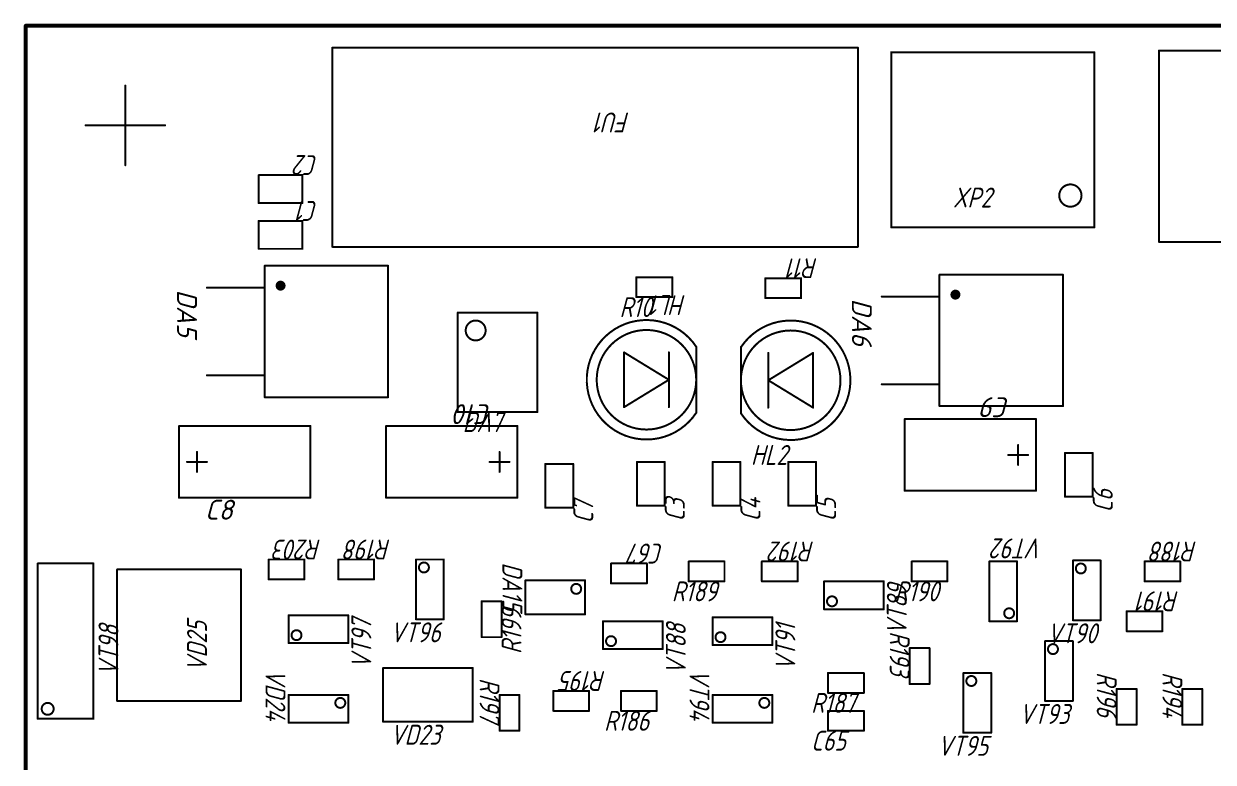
# Model space of a CAD drawing. Header units: millimetres. Extents: x 100 to 205, y 100 to 243.
# Drawn here: x 99.9 to 159.6, y 206 to 243.1 of the extents above; entities that cross this region are included whole.
import ezdxf

# ---------------------------------------------------------------- set-up
doc = ezdxf.new("R2010")
doc.units = ezdxf.units.MM
doc.layers.add('Mechanical1', color=6, linetype='Continuous')
doc.layers.add('Mechanical13', color=56, linetype='Continuous')
doc.styles.add('GOST type B', font='', dxfattribs={"height": 0.2})
doc.styles.add('ГОСТ тип А', font='', dxfattribs={"height": 0.2})
doc.styles.get('GOST type B').set_extended_font_data('GOST type B', italic=True)
doc.styles.get('ГОСТ тип А').set_extended_font_data('ГОСТ тип А', italic=True)

msp = doc.modelspace()

# ---------------------------------------------------------------- linework, layer by layer
at = {"layer": 'Mechanical1', "const_width": 0.2}
for points in [[(100, 243), (202, 243)], [(100, 100), (100, 243)]]:
    msp.add_lwpolyline(points, dxfattribs=at)
at = {"layer": 'Mechanical1', "const_width": 0.1}
msp.add_lwpolyline([(99.95, 243, 1), (100.05, 243, 1)], format="xyb", close=True, dxfattribs=at)
msp.add_lwpolyline([(99.95, 243, 1), (100.05, 243, 1)], format="xyb", close=True, dxfattribs=at)
at = {"layer": 'Mechanical13', "const_width": 0.1}
for points in [[(115.4, 231.9), (115.4, 241.9)], [(115.4, 241.9), (141.8, 241.9)], [(141.8, 231.9), (141.8, 241.9)], [(143.475, 232.875), (143.475, 241.675)], [(143.475, 241.675), (153.675, 241.675)], [(153.675, 232.875), (153.675, 241.675)], [(156.925, 241.75), (170.825, 241.75)], [(156.925, 232.15), (156.925, 241.75)], [(105, 236), (105, 240)], [(103, 238), (107, 238)], [(111.7, 235.5), (113.9, 235.5)], [(111.7, 234.1), (111.7, 235.5)], [(113.9, 234.1), (113.9, 235.5)], [(111.7, 234.1), (113.9, 234.1)], [(111.7, 231.8), (111.7, 233.2)], [(111.7, 233.2), (113.9, 233.2)], [(113.9, 231.8), (113.9, 233.2)], [(143.475, 232.875), (153.675, 232.875)], [(111.7, 231.8), (113.9, 231.8)], [(115.4, 231.9), (141.8, 231.9)], [(156.925, 232.15), (170.475, 232.15)], [(112, 224.35), (112, 230.95)], [(112, 230.95), (118.2, 230.95)], [(118.2, 224.35), (118.2, 230.95)], [(130.675, 229.375), (130.675, 230.375)], [(130.675, 230.375), (132.475, 230.375)], [(132.475, 229.375), (132.475, 230.375)], [(137.15, 229.325), (137.15, 230.325)], [(137.15, 230.325), (138.95, 230.325)], [(138.95, 229.325), (138.95, 230.325)], [(145.9, 230.5), (152.1, 230.5)], [(145.9, 223.9), (145.9, 230.5)], [(152.1, 223.9), (152.1, 230.5)], [(109.1, 229.85), (112, 229.85)], [(143, 229.4), (145.9, 229.4)], [(130.675, 229.375), (132.475, 229.375)], [(137.15, 229.325), (138.95, 229.325)], [(121.7, 228.6), (125.7, 228.6)], [(121.7, 223.6), (121.7, 228.6)], [(125.7, 223.6), (125.7, 228.6)], [(130.055, 226.6), (132.305, 225.225)], [(130.055, 223.85), (130.055, 226.6)], [(132.305, 223.85), (132.305, 226.6)], [(133.68, 223.561), (133.68, 226.883)], [(135.925, 223.542), (135.925, 226.864)], [(137.3, 225.2), (139.55, 226.575)], [(137.3, 223.825), (137.3, 226.575)], [(139.55, 223.825), (139.55, 226.575)], [(109.1, 225.45), (112, 225.45)], [(130.055, 223.85), (132.305, 225.225)], [(137.3, 225.2), (139.55, 223.825)], [(143, 225), (145.9, 225)], [(112, 224.35), (118.2, 224.35)], [(121.7, 223.6), (125.7, 223.6)], [(145.9, 223.9), (152.1, 223.9)], [(107.7, 219.3), (107.7, 222.9)], [(107.7, 222.9), (114.3, 222.9)], [(114.3, 219.3), (114.3, 222.9)], [(118.1, 219.3), (118.1, 222.9)], [(118.1, 222.9), (124.7, 222.9)], [(124.7, 219.3), (124.7, 222.9)], [(144.15, 223.25), (150.75, 223.25)], [(144.15, 219.65), (144.15, 223.25)], [(150.75, 219.65), (150.75, 223.25)], [(149.85, 220.95), (149.85, 221.95)], [(108.1, 221.1), (109.1, 221.1)], [(108.6, 220.6), (108.6, 221.6)], [(123.3, 221.1), (124.3, 221.1)], [(123.8, 220.6), (123.8, 221.6)], [(130.7, 221.1), (132.1, 221.1)], [(130.7, 218.9), (130.7, 221.1)], [(132.1, 218.9), (132.1, 221.1)], [(134.5, 221.1), (135.9, 221.1)], [(134.5, 218.9), (134.5, 221.1)], [(135.9, 218.9), (135.9, 221.1)], [(138.3, 221.1), (139.7, 221.1)], [(138.3, 218.9), (138.3, 221.1)], [(139.7, 218.9), (139.7, 221.1)], [(149.35, 221.45), (150.35, 221.45)], [(152.2, 221.55), (153.6, 221.55)], [(152.2, 219.35), (152.2, 221.55)], [(153.6, 219.35), (153.6, 221.55)], [(126.1, 221), (127.5, 221)], [(126.1, 218.8), (126.1, 221)], [(127.5, 218.8), (127.5, 221)], [(107.7, 219.3), (114.3, 219.3)], [(118.1, 219.3), (124.7, 219.3)], [(144.15, 219.65), (150.75, 219.65)], [(152.2, 219.35), (153.6, 219.35)], [(126.1, 218.8), (127.5, 218.8)], [(130.7, 218.9), (132.1, 218.9)], [(134.5, 218.9), (135.9, 218.9)], [(138.3, 218.9), (139.7, 218.9)], [(100.6, 208.2), (100.6, 216)], [(100.6, 216), (103.4, 216)], [(103.4, 208.2), (103.4, 216)], [(104.59, 209.1), (104.59, 215.7)], [(104.59, 215.7), (110.81, 215.7)], [(110.81, 209.1), (110.81, 215.7)], [(112.2, 216.2), (114, 216.2)], [(112.2, 215.2), (112.2, 216.2)], [(114, 215.2), (114, 216.2)], [(115.7, 215.2), (115.7, 216.2)], [(115.7, 216.2), (117.5, 216.2)], [(117.5, 215.2), (117.5, 216.2)], [(119.6, 216.2), (121, 216.2)], [(119.6, 213.2), (119.6, 216.2)], [(121, 213.2), (121, 216.2)], [(129.4, 216), (131.2, 216)], [(129.4, 215), (129.4, 216)], [(131.2, 215), (131.2, 216)], [(133.3, 216.1), (135.1, 216.1)], [(133.3, 215.1), (133.3, 216.1)], [(135.1, 215.1), (135.1, 216.1)], [(136.975, 216.1), (138.775, 216.1)], [(136.975, 215.1), (136.975, 216.1)], [(138.775, 215.1), (138.775, 216.1)], [(144.5, 215.1), (144.5, 216.1)], [(144.5, 216.1), (146.3, 216.1)], [(146.3, 215.1), (146.3, 216.1)], [(148.4, 216.1), (148.4, 213.1)], [(148.4, 216.1), (149.8, 216.1)], [(149.8, 216.1), (149.8, 213.1)], [(152.6, 216.15), (154, 216.15)], [(152.6, 213.15), (152.6, 216.15)], [(154, 213.15), (154, 216.15)], [(156.2, 215.1), (156.2, 216.1)], [(156.2, 216.1), (158, 216.1)], [(158, 215.1), (158, 216.1)], [(112.2, 215.2), (114, 215.2)], [(115.7, 215.2), (117.5, 215.2)], [(125.1, 213.45), (125.1, 215.15)], [(125.1, 215.15), (128.1, 215.15)], [(128.1, 213.45), (128.1, 215.15)], [(133.3, 215.1), (135.1, 215.1)], [(136.975, 215.1), (138.775, 215.1)], [(140.1, 213.7), (140.1, 215.1)], [(140.1, 215.1), (143.1, 215.1)], [(143.1, 213.7), (143.1, 215.1)], [(144.5, 215.1), (146.3, 215.1)], [(156.2, 215.1), (158, 215.1)], [(129.4, 215), (131.2, 215)], [(122.9, 212.3), (122.9, 214.1)], [(122.9, 214.1), (123.9, 214.1)], [(123.9, 212.3), (123.9, 214.1)], [(113.2, 213.4), (116.2, 213.4)], [(113.2, 212), (113.2, 213.4)], [(116.2, 212), (116.2, 213.4)], [(125.1, 213.45), (128.1, 213.45)], [(134.5, 213.3), (137.5, 213.3)], [(134.5, 211.9), (134.5, 213.3)], [(137.5, 211.9), (137.5, 213.3)], [(140.1, 213.7), (143.1, 213.7)], [(155.3, 212.6), (155.3, 213.6)], [(155.3, 213.6), (157.1, 213.6)], [(157.1, 212.6), (157.1, 213.6)], [(119.6, 213.2), (121, 213.2)], [(129, 211.7), (129, 213.1)], [(129, 213.1), (132, 213.1)], [(132, 211.7), (132, 213.1)], [(148.4, 213.1), (149.8, 213.1)], [(152.6, 213.15), (154, 213.15)], [(122.9, 212.3), (123.9, 212.3)], [(151.2, 212.1), (152.6, 212.1)], [(151.2, 209.1), (151.2, 212.1)], [(152.6, 209.1), (152.6, 212.1)], [(155.3, 212.6), (157.1, 212.6)], [(113.2, 212), (116.2, 212)], [(129, 211.7), (132, 211.7)], [(134.5, 211.9), (137.5, 211.9)], [(144.4, 211.75), (145.4, 211.75)], [(144.4, 209.95), (144.4, 211.75)], [(145.4, 209.95), (145.4, 211.75)], [(117.95, 210.75), (122.45, 210.75)], [(117.95, 208.05), (117.95, 210.75)], [(122.45, 208.05), (122.45, 210.75)], [(140.3, 209.5), (140.3, 210.5)], [(140.3, 210.5), (142.1, 210.5)], [(142.1, 209.5), (142.1, 210.5)], [(147.1, 210.5), (148.5, 210.5)], [(147.1, 207.5), (147.1, 210.5)], [(148.5, 207.5), (148.5, 210.5)], [(144.4, 209.95), (145.4, 209.95)], [(154.8, 209.7), (155.8, 209.7)], [(154.8, 207.9), (154.8, 209.7)], [(155.8, 207.9), (155.8, 209.7)], [(158.1, 209.7), (159.1, 209.7)], [(158.1, 207.9), (158.1, 209.7)], [(159.1, 207.9), (159.1, 209.7)], [(104.59, 209.1), (110.81, 209.1)], [(113.2, 209.4), (116.2, 209.4)], [(113.2, 208), (113.2, 209.4)], [(116.2, 208), (116.2, 209.4)], [(123.8, 209.4), (124.8, 209.4)], [(123.8, 207.6), (123.8, 209.4)], [(124.8, 207.6), (124.8, 209.4)], [(126.5, 208.6), (126.5, 209.6)], [(126.5, 209.6), (128.3, 209.6)], [(128.3, 208.6), (128.3, 209.6)], [(129.9, 209.6), (131.7, 209.6)], [(129.9, 208.6), (129.9, 209.6)], [(131.7, 208.6), (131.7, 209.6)], [(134.5, 209.4), (137.5, 209.4)], [(134.5, 208), (134.5, 209.4)], [(137.5, 208), (137.5, 209.4)], [(140.3, 209.5), (142.1, 209.5)], [(151.2, 209.1), (152.6, 209.1)], [(126.5, 208.6), (128.3, 208.6)], [(129.9, 208.6), (131.7, 208.6)], [(140.3, 207.6), (140.3, 208.6)], [(140.3, 208.6), (142.1, 208.6)], [(142.1, 207.6), (142.1, 208.6)], [(100.6, 208.2), (103.4, 208.2)], [(113.2, 208), (116.2, 208)], [(117.95, 208.05), (122.45, 208.05)], [(134.5, 208), (137.5, 208)], [(154.8, 207.9), (155.8, 207.9)], [(158.1, 207.9), (159.1, 207.9)], [(123.8, 207.6), (124.8, 207.6)], [(140.3, 207.6), (142.1, 207.6)], [(147.1, 207.5), (148.5, 207.5)]]:
    msp.add_lwpolyline(points, dxfattribs=at)
at = {"layer": 'Mechanical13'}
for points, const_width in [([(115.375, 241.9, 1), (115.425, 241.9, 1)], 0.05), ([(115.375, 241.9, 1), (115.425, 241.9, 1)], 0.05), ([(141.775, 241.9, 1), (141.825, 241.9, 1)], 0.05), ([(141.775, 241.9, 1), (141.825, 241.9, 1)], 0.05), ([(143.45, 241.675, 1), (143.5, 241.675, 1)], 0.05), ([(143.45, 241.675, 1), (143.5, 241.675, 1)], 0.05), ([(153.65, 241.675, 1), (153.7, 241.675, 1)], 0.05), ([(153.65, 241.675, 1), (153.7, 241.675, 1)], 0.05), ([(156.9, 241.75, 1), (156.95, 241.75, 1)], 0.05), ([(156.9, 241.75, 1), (156.95, 241.75, 1)], 0.05), ([(104.975, 240, 1), (105.025, 240, 1)], 0.05), ([(102.975, 238, 1), (103.025, 238, 1)], 0.05), ([(106.975, 238, 1), (107.025, 238, 1)], 0.05), ([(104.975, 236, 1), (105.025, 236, 1)], 0.05), ([(111.675, 235.5, 1), (111.725, 235.5, 1)], 0.05), ([(111.675, 235.5, 1), (111.725, 235.5, 1)], 0.05), ([(113.875, 235.5, 1), (113.925, 235.5, 1)], 0.05), ([(113.875, 235.5, 1), (113.925, 235.5, 1)], 0.05), ([(153.034, 234.475, 1), (151.916, 234.475, 1)], 0.1), ([(151.891, 234.475, 1), (151.941, 234.475, 1)], 0.05), ([(153.009, 234.475, 1), (153.059, 234.475, 1)], 0.05), ([(111.675, 234.1, 1), (111.725, 234.1, 1)], 0.05), ([(111.675, 234.1, 1), (111.725, 234.1, 1)], 0.05), ([(113.875, 234.1, 1), (113.925, 234.1, 1)], 0.05), ([(113.875, 234.1, 1), (113.925, 234.1, 1)], 0.05), ([(111.675, 233.2, 1), (111.725, 233.2, 1)], 0.05), ([(111.675, 233.2, 1), (111.725, 233.2, 1)], 0.05), ([(113.875, 233.2, 1), (113.925, 233.2, 1)], 0.05), ([(113.875, 233.2, 1), (113.925, 233.2, 1)], 0.05), ([(143.45, 232.875, 1), (143.5, 232.875, 1)], 0.05), ([(143.45, 232.875, 1), (143.5, 232.875, 1)], 0.05), ([(153.65, 232.875, 1), (153.7, 232.875, 1)], 0.05), ([(153.65, 232.875, 1), (153.7, 232.875, 1)], 0.05), ([(111.675, 231.8, 1), (111.725, 231.8, 1)], 0.05), ([(111.675, 231.8, 1), (111.725, 231.8, 1)], 0.05), ([(113.875, 231.8, 1), (113.925, 231.8, 1)], 0.05), ([(113.875, 231.8, 1), (113.925, 231.8, 1)], 0.05), ([(115.375, 231.9, 1), (115.425, 231.9, 1)], 0.05), ([(115.375, 231.9, 1), (115.425, 231.9, 1)], 0.05), ([(141.775, 231.9, 1), (141.825, 231.9, 1)], 0.05), ([(141.775, 231.9, 1), (141.825, 231.9, 1)], 0.05), ([(156.9, 232.15, 1), (156.95, 232.15, 1)], 0.05), ([(156.9, 232.15, 1), (156.95, 232.15, 1)], 0.05), ([(111.975, 230.95, 1), (112.025, 230.95, 1)], 0.05), ([(111.975, 230.95, 1), (112.025, 230.95, 1)], 0.05), ([(118.175, 230.95, 1), (118.225, 230.95, 1)], 0.05), ([(118.175, 230.95, 1), (118.225, 230.95, 1)], 0.05), ([(112.925, 229.95, 1), (112.675, 229.95, 1)], 0.25), ([(112.613, 229.95, 1), (112.738, 229.95, 1)], 0.125), ([(112.863, 229.95, 1), (112.988, 229.95, 1)], 0.125), ([(130.65, 230.375, 1), (130.7, 230.375, 1)], 0.05), ([(130.65, 230.375, 1), (130.7, 230.375, 1)], 0.05), ([(132.45, 230.375, 1), (132.5, 230.375, 1)], 0.05), ([(132.45, 230.375, 1), (132.5, 230.375, 1)], 0.05), ([(137.125, 230.325, 1), (137.175, 230.325, 1)], 0.05), ([(137.125, 230.325, 1), (137.175, 230.325, 1)], 0.05), ([(138.925, 230.325, 1), (138.975, 230.325, 1)], 0.05), ([(138.925, 230.325, 1), (138.975, 230.325, 1)], 0.05), ([(145.875, 230.5, 1), (145.925, 230.5, 1)], 0.05), ([(145.875, 230.5, 1), (145.925, 230.5, 1)], 0.05), ([(152.075, 230.5, 1), (152.125, 230.5, 1)], 0.05), ([(152.075, 230.5, 1), (152.125, 230.5, 1)], 0.05), ([(109.075, 229.85, 1), (109.125, 229.85, 1)], 0.05), ([(111.975, 229.85, 1), (112.025, 229.85, 1)], 0.05), ([(142.975, 229.4, 1), (143.025, 229.4, 1)], 0.05), ([(145.875, 229.4, 1), (145.925, 229.4, 1)], 0.05), ([(146.825, 229.5, 1), (146.575, 229.5, 1)], 0.25), ([(146.513, 229.5, 1), (146.637, 229.5, 1)], 0.125), ([(146.763, 229.5, 1), (146.888, 229.5, 1)], 0.125), ([(130.65, 229.375, 1), (130.7, 229.375, 1)], 0.05), ([(130.65, 229.375, 1), (130.7, 229.375, 1)], 0.05), ([(132.45, 229.375, 1), (132.5, 229.375, 1)], 0.05), ([(132.45, 229.375, 1), (132.5, 229.375, 1)], 0.05), ([(137.125, 229.325, 1), (137.175, 229.325, 1)], 0.05), ([(137.125, 229.325, 1), (137.175, 229.325, 1)], 0.05), ([(138.925, 229.325, 1), (138.975, 229.325, 1)], 0.05), ([(138.925, 229.325, 1), (138.975, 229.325, 1)], 0.05), ([(121.675, 228.6, 1), (121.725, 228.6, 1)], 0.05), ([(121.675, 228.6, 1), (121.725, 228.6, 1)], 0.05), ([(123.1, 227.7, 1), (122.1, 227.7, 1)], 0.1), ([(125.675, 228.6, 1), (125.725, 228.6, 1)], 0.05), ([(125.675, 228.6, 1), (125.725, 228.6, 1)], 0.05), ([(122.075, 227.7, 1), (122.125, 227.7, 1)], 0.05), ([(123.075, 227.7, 1), (123.125, 227.7, 1)], 0.05), ([(133.68, 225.225, 1), (128.68, 225.225, 1)], 0.1), ([(140.925, 225.2, 1), (135.925, 225.2, 1)], 0.1), ([(130.03, 226.6, 1), (130.08, 226.6, 1)], 0.05), ([(130.03, 226.6, 1), (130.08, 226.6, 1)], 0.05), ([(132.28, 226.6, 1), (132.33, 226.6, 1)], 0.05), ([(133.655, 226.883, 1), (133.705, 226.883, 1)], 0.05), ([(133.655, 226.883, 1), (133.705, 226.883, 1)], 0.05), ([(135.9, 226.864, 1), (135.95, 226.864, 1)], 0.05), ([(135.904, 226.864, 1), (135.954, 226.864, 1)], 0.05), ([(137.275, 226.575, 1), (137.325, 226.575, 1)], 0.05), ([(139.525, 226.575, 1), (139.575, 226.575, 1)], 0.05), ([(139.525, 226.575, 1), (139.575, 226.575, 1)], 0.05), ([(109.075, 225.45, 1), (109.125, 225.45, 1)], 0.05), ([(111.975, 225.45, 1), (112.025, 225.45, 1)], 0.05), ([(128.655, 225.225, 1), (128.705, 225.225, 1)], 0.05), ([(132.28, 225.225, 1), (132.33, 225.225, 1)], 0.05), ([(132.28, 225.225, 1), (132.33, 225.225, 1)], 0.05), ([(133.655, 225.225, 1), (133.705, 225.225, 1)], 0.05), ([(135.9, 225.2, 1), (135.95, 225.2, 1)], 0.05), ([(137.275, 225.2, 1), (137.325, 225.2, 1)], 0.05), ([(137.275, 225.2, 1), (137.325, 225.2, 1)], 0.05), ([(140.9, 225.2, 1), (140.95, 225.2, 1)], 0.05), ([(142.975, 225, 1), (143.025, 225, 1)], 0.05), ([(145.875, 225, 1), (145.925, 225, 1)], 0.05), ([(111.975, 224.35, 1), (112.025, 224.35, 1)], 0.05), ([(111.975, 224.35, 1), (112.025, 224.35, 1)], 0.05), ([(118.175, 224.35, 1), (118.225, 224.35, 1)], 0.05), ([(118.175, 224.35, 1), (118.225, 224.35, 1)], 0.05), ([(121.675, 223.6, 1), (121.725, 223.6, 1)], 0.05), ([(121.675, 223.6, 1), (121.725, 223.6, 1)], 0.05), ([(125.675, 223.6, 1), (125.725, 223.6, 1)], 0.05), ([(125.675, 223.6, 1), (125.725, 223.6, 1)], 0.05), ([(130.03, 223.85, 1), (130.08, 223.85, 1)], 0.05), ([(130.03, 223.85, 1), (130.08, 223.85, 1)], 0.05), ([(132.28, 223.85, 1), (132.33, 223.85, 1)], 0.05), ([(133.651, 223.561, 1), (133.701, 223.561, 1)], 0.05), ([(133.655, 223.561, 1), (133.705, 223.561, 1)], 0.05), ([(135.9, 223.542, 1), (135.95, 223.542, 1)], 0.05), ([(135.9, 223.542, 1), (135.95, 223.542, 1)], 0.05), ([(137.275, 223.825, 1), (137.325, 223.825, 1)], 0.05), ([(139.525, 223.825, 1), (139.575, 223.825, 1)], 0.05), ([(139.525, 223.825, 1), (139.575, 223.825, 1)], 0.05), ([(145.875, 223.9, 1), (145.925, 223.9, 1)], 0.05), ([(145.875, 223.9, 1), (145.925, 223.9, 1)], 0.05), ([(152.075, 223.9, 1), (152.125, 223.9, 1)], 0.05), ([(152.075, 223.9, 1), (152.125, 223.9, 1)], 0.05), ([(107.675, 222.9, 1), (107.725, 222.9, 1)], 0.05), ([(107.675, 222.9, 1), (107.725, 222.9, 1)], 0.05), ([(114.275, 222.9, 1), (114.325, 222.9, 1)], 0.05), ([(114.275, 222.9, 1), (114.325, 222.9, 1)], 0.05), ([(118.075, 222.9, 1), (118.125, 222.9, 1)], 0.05), ([(118.075, 222.9, 1), (118.125, 222.9, 1)], 0.05), ([(124.675, 222.9, 1), (124.725, 222.9, 1)], 0.05), ([(124.675, 222.9, 1), (124.725, 222.9, 1)], 0.05), ([(144.125, 223.25, 1), (144.175, 223.25, 1)], 0.05), ([(144.125, 223.25, 1), (144.175, 223.25, 1)], 0.05), ([(150.725, 223.25, 1), (150.775, 223.25, 1)], 0.05), ([(150.725, 223.25, 1), (150.775, 223.25, 1)], 0.05), ([(149.825, 221.95, 1), (149.875, 221.95, 1)], 0.05), ([(108.075, 221.1, 1), (108.125, 221.1, 1)], 0.05), ([(108.575, 221.6, 1), (108.625, 221.6, 1)], 0.05), ([(109.075, 221.1, 1), (109.125, 221.1, 1)], 0.05), ([(123.275, 221.1, 1), (123.325, 221.1, 1)], 0.05), ([(123.775, 221.6, 1), (123.825, 221.6, 1)], 0.05), ([(124.275, 221.1, 1), (124.325, 221.1, 1)], 0.05), ([(130.675, 221.1, 1), (130.725, 221.1, 1)], 0.05), ([(130.675, 221.1, 1), (130.725, 221.1, 1)], 0.05), ([(132.075, 221.1, 1), (132.125, 221.1, 1)], 0.05), ([(132.075, 221.1, 1), (132.125, 221.1, 1)], 0.05), ([(134.475, 221.1, 1), (134.525, 221.1, 1)], 0.05), ([(134.475, 221.1, 1), (134.525, 221.1, 1)], 0.05), ([(135.875, 221.1, 1), (135.925, 221.1, 1)], 0.05), ([(135.875, 221.1, 1), (135.925, 221.1, 1)], 0.05), ([(138.275, 221.1, 1), (138.325, 221.1, 1)], 0.05), ([(138.275, 221.1, 1), (138.325, 221.1, 1)], 0.05), ([(139.675, 221.1, 1), (139.725, 221.1, 1)], 0.05), ([(139.675, 221.1, 1), (139.725, 221.1, 1)], 0.05), ([(149.325, 221.45, 1), (149.375, 221.45, 1)], 0.05), ([(150.325, 221.45, 1), (150.375, 221.45, 1)], 0.05), ([(152.175, 221.55, 1), (152.225, 221.55, 1)], 0.05), ([(152.175, 221.55, 1), (152.225, 221.55, 1)], 0.05), ([(153.575, 221.55, 1), (153.625, 221.55, 1)], 0.05), ([(153.575, 221.55, 1), (153.625, 221.55, 1)], 0.05), ([(108.575, 220.6, 1), (108.625, 220.6, 1)], 0.05), ([(123.775, 220.6, 1), (123.825, 220.6, 1)], 0.05), ([(126.075, 221, 1), (126.125, 221, 1)], 0.05), ([(126.075, 221, 1), (126.125, 221, 1)], 0.05), ([(127.475, 221, 1), (127.525, 221, 1)], 0.05), ([(127.475, 221, 1), (127.525, 221, 1)], 0.05), ([(149.825, 220.95, 1), (149.875, 220.95, 1)], 0.05), ([(107.675, 219.3, 1), (107.725, 219.3, 1)], 0.05), ([(107.675, 219.3, 1), (107.725, 219.3, 1)], 0.05), ([(114.275, 219.3, 1), (114.325, 219.3, 1)], 0.05), ([(114.275, 219.3, 1), (114.325, 219.3, 1)], 0.05), ([(118.075, 219.3, 1), (118.125, 219.3, 1)], 0.05), ([(118.075, 219.3, 1), (118.125, 219.3, 1)], 0.05), ([(124.675, 219.3, 1), (124.725, 219.3, 1)], 0.05), ([(124.675, 219.3, 1), (124.725, 219.3, 1)], 0.05), ([(144.125, 219.65, 1), (144.175, 219.65, 1)], 0.05), ([(144.125, 219.65, 1), (144.175, 219.65, 1)], 0.05), ([(150.725, 219.65, 1), (150.775, 219.65, 1)], 0.05), ([(150.725, 219.65, 1), (150.775, 219.65, 1)], 0.05), ([(152.175, 219.35, 1), (152.225, 219.35, 1)], 0.05), ([(152.175, 219.35, 1), (152.225, 219.35, 1)], 0.05), ([(153.575, 219.35, 1), (153.625, 219.35, 1)], 0.05), ([(153.575, 219.35, 1), (153.625, 219.35, 1)], 0.05), ([(126.075, 218.8, 1), (126.125, 218.8, 1)], 0.05), ([(126.075, 218.8, 1), (126.125, 218.8, 1)], 0.05), ([(127.475, 218.8, 1), (127.525, 218.8, 1)], 0.05), ([(127.475, 218.8, 1), (127.525, 218.8, 1)], 0.05), ([(130.675, 218.9, 1), (130.725, 218.9, 1)], 0.05), ([(130.675, 218.9, 1), (130.725, 218.9, 1)], 0.05), ([(132.075, 218.9, 1), (132.125, 218.9, 1)], 0.05), ([(132.075, 218.9, 1), (132.125, 218.9, 1)], 0.05), ([(134.475, 218.9, 1), (134.525, 218.9, 1)], 0.05), ([(134.475, 218.9, 1), (134.525, 218.9, 1)], 0.05), ([(135.875, 218.9, 1), (135.925, 218.9, 1)], 0.05), ([(135.875, 218.9, 1), (135.925, 218.9, 1)], 0.05), ([(138.275, 218.9, 1), (138.325, 218.9, 1)], 0.05), ([(138.275, 218.9, 1), (138.325, 218.9, 1)], 0.05), ([(139.675, 218.9, 1), (139.725, 218.9, 1)], 0.05), ([(139.675, 218.9, 1), (139.725, 218.9, 1)], 0.05), ([(100.575, 216, 1), (100.625, 216, 1)], 0.05), ([(100.575, 216, 1), (100.625, 216, 1)], 0.05), ([(103.375, 216, 1), (103.425, 216, 1)], 0.05), ([(103.375, 216, 1), (103.425, 216, 1)], 0.05), ([(104.565, 215.7, 1), (104.615, 215.7, 1)], 0.05), ([(104.565, 215.7, 1), (104.615, 215.7, 1)], 0.05), ([(110.785, 215.7, 1), (110.835, 215.7, 1)], 0.05), ([(110.785, 215.7, 1), (110.835, 215.7, 1)], 0.05), ([(112.175, 216.2, 1), (112.225, 216.2, 1)], 0.05), ([(112.175, 216.2, 1), (112.225, 216.2, 1)], 0.05), ([(113.975, 216.2, 1), (114.025, 216.2, 1)], 0.05), ([(113.975, 216.2, 1), (114.025, 216.2, 1)], 0.05), ([(115.675, 216.2, 1), (115.725, 216.2, 1)], 0.05), ([(115.675, 216.2, 1), (115.725, 216.2, 1)], 0.05), ([(117.475, 216.2, 1), (117.525, 216.2, 1)], 0.05), ([(117.475, 216.2, 1), (117.525, 216.2, 1)], 0.05), ([(119.575, 216.2, 1), (119.625, 216.2, 1)], 0.05), ([(119.575, 216.2, 1), (119.625, 216.2, 1)], 0.05), ([(120.25, 215.8, 1), (119.75, 215.8, 1)], 0.1), ([(119.725, 215.8, 1), (119.775, 215.8, 1)], 0.05), ([(120.225, 215.8, 1), (120.275, 215.8, 1)], 0.05), ([(120.975, 216.2, 1), (121.025, 216.2, 1)], 0.05), ([(120.975, 216.2, 1), (121.025, 216.2, 1)], 0.05), ([(129.375, 216, 1), (129.425, 216, 1)], 0.05), ([(129.375, 216, 1), (129.425, 216, 1)], 0.05), ([(131.175, 216, 1), (131.225, 216, 1)], 0.05), ([(131.175, 216, 1), (131.225, 216, 1)], 0.05), ([(133.275, 216.1, 1), (133.325, 216.1, 1)], 0.05), ([(133.275, 216.1, 1), (133.325, 216.1, 1)], 0.05), ([(135.075, 216.1, 1), (135.125, 216.1, 1)], 0.05), ([(135.075, 216.1, 1), (135.125, 216.1, 1)], 0.05), ([(136.95, 216.1, 1), (137, 216.1, 1)], 0.05), ([(136.95, 216.1, 1), (137, 216.1, 1)], 0.05), ([(138.75, 216.1, 1), (138.8, 216.1, 1)], 0.05), ([(138.75, 216.1, 1), (138.8, 216.1, 1)], 0.05), ([(144.475, 216.1, 1), (144.525, 216.1, 1)], 0.05), ([(144.475, 216.1, 1), (144.525, 216.1, 1)], 0.05), ([(146.275, 216.1, 1), (146.325, 216.1, 1)], 0.05), ([(146.275, 216.1, 1), (146.325, 216.1, 1)], 0.05), ([(148.375, 216.1, 1), (148.425, 216.1, 1)], 0.05), ([(148.375, 216.1, 1), (148.425, 216.1, 1)], 0.05), ([(149.775, 216.1, 1), (149.825, 216.1, 1)], 0.05), ([(149.775, 216.1, 1), (149.825, 216.1, 1)], 0.05), ([(152.575, 216.15, 1), (152.625, 216.15, 1)], 0.05), ([(152.575, 216.15, 1), (152.625, 216.15, 1)], 0.05), ([(153.25, 215.75, 1), (152.75, 215.75, 1)], 0.1), ([(152.725, 215.75, 1), (152.775, 215.75, 1)], 0.05), ([(153.225, 215.75, 1), (153.275, 215.75, 1)], 0.05), ([(153.975, 216.15, 1), (154.025, 216.15, 1)], 0.05), ([(153.975, 216.15, 1), (154.025, 216.15, 1)], 0.05), ([(156.175, 216.1, 1), (156.225, 216.1, 1)], 0.05), ([(156.175, 216.1, 1), (156.225, 216.1, 1)], 0.05), ([(157.975, 216.1, 1), (158.025, 216.1, 1)], 0.05), ([(157.975, 216.1, 1), (158.025, 216.1, 1)], 0.05), ([(112.175, 215.2, 1), (112.225, 215.2, 1)], 0.05), ([(112.175, 215.2, 1), (112.225, 215.2, 1)], 0.05), ([(113.975, 215.2, 1), (114.025, 215.2, 1)], 0.05), ([(113.975, 215.2, 1), (114.025, 215.2, 1)], 0.05), ([(115.675, 215.2, 1), (115.725, 215.2, 1)], 0.05), ([(115.675, 215.2, 1), (115.725, 215.2, 1)], 0.05), ([(117.475, 215.2, 1), (117.525, 215.2, 1)], 0.05), ([(117.475, 215.2, 1), (117.525, 215.2, 1)], 0.05), ([(125.075, 215.15, 1), (125.125, 215.15, 1)], 0.05), ([(125.075, 215.15, 1), (125.125, 215.15, 1)], 0.05), ([(128.075, 215.15, 1), (128.125, 215.15, 1)], 0.05), ([(128.075, 215.15, 1), (128.125, 215.15, 1)], 0.05), ([(133.275, 215.1, 1), (133.325, 215.1, 1)], 0.05), ([(133.275, 215.1, 1), (133.325, 215.1, 1)], 0.05), ([(135.075, 215.1, 1), (135.125, 215.1, 1)], 0.05), ([(135.075, 215.1, 1), (135.125, 215.1, 1)], 0.05), ([(136.95, 215.1, 1), (137, 215.1, 1)], 0.05), ([(136.95, 215.1, 1), (137, 215.1, 1)], 0.05), ([(138.75, 215.1, 1), (138.8, 215.1, 1)], 0.05), ([(138.75, 215.1, 1), (138.8, 215.1, 1)], 0.05), ([(140.075, 215.1, 1), (140.125, 215.1, 1)], 0.05), ([(140.075, 215.1, 1), (140.125, 215.1, 1)], 0.05), ([(143.075, 215.1, 1), (143.125, 215.1, 1)], 0.05), ([(143.075, 215.1, 1), (143.125, 215.1, 1)], 0.05), ([(144.475, 215.1, 1), (144.525, 215.1, 1)], 0.05), ([(144.475, 215.1, 1), (144.525, 215.1, 1)], 0.05), ([(146.275, 215.1, 1), (146.325, 215.1, 1)], 0.05), ([(146.275, 215.1, 1), (146.325, 215.1, 1)], 0.05), ([(156.175, 215.1, 1), (156.225, 215.1, 1)], 0.05), ([(156.175, 215.1, 1), (156.225, 215.1, 1)], 0.05), ([(157.975, 215.1, 1), (158.025, 215.1, 1)], 0.05), ([(157.975, 215.1, 1), (158.025, 215.1, 1)], 0.05), ([(127.9, 214.725, 1), (127.4, 214.725, 1)], 0.1), ([(127.375, 214.725, 1), (127.425, 214.725, 1)], 0.05), ([(127.875, 214.725, 1), (127.925, 214.725, 1)], 0.05), ([(129.375, 215, 1), (129.425, 215, 1)], 0.05), ([(129.375, 215, 1), (129.425, 215, 1)], 0.05), ([(131.175, 215, 1), (131.225, 215, 1)], 0.05), ([(131.175, 215, 1), (131.225, 215, 1)], 0.05), ([(122.875, 214.1, 1), (122.925, 214.1, 1)], 0.05), ([(122.875, 214.1, 1), (122.925, 214.1, 1)], 0.05), ([(123.875, 214.1, 1), (123.925, 214.1, 1)], 0.05), ([(123.875, 214.1, 1), (123.925, 214.1, 1)], 0.05), ([(140.75, 214.1, 1), (140.25, 214.1, 1)], 0.1), ([(140.225, 214.1, 1), (140.275, 214.1, 1)], 0.05), ([(140.725, 214.1, 1), (140.775, 214.1, 1)], 0.05), ([(113.175, 213.4, 1), (113.225, 213.4, 1)], 0.05), ([(113.175, 213.4, 1), (113.225, 213.4, 1)], 0.05), ([(116.175, 213.4, 1), (116.225, 213.4, 1)], 0.05), ([(116.175, 213.4, 1), (116.225, 213.4, 1)], 0.05), ([(125.075, 213.45, 1), (125.125, 213.45, 1)], 0.05), ([(125.075, 213.45, 1), (125.125, 213.45, 1)], 0.05), ([(128.075, 213.45, 1), (128.125, 213.45, 1)], 0.05), ([(128.075, 213.45, 1), (128.125, 213.45, 1)], 0.05), ([(134.475, 213.3, 1), (134.525, 213.3, 1)], 0.05), ([(134.475, 213.3, 1), (134.525, 213.3, 1)], 0.05), ([(137.475, 213.3, 1), (137.525, 213.3, 1)], 0.05), ([(137.475, 213.3, 1), (137.525, 213.3, 1)], 0.05), ([(140.075, 213.7, 1), (140.125, 213.7, 1)], 0.05), ([(140.075, 213.7, 1), (140.125, 213.7, 1)], 0.05), ([(143.075, 213.7, 1), (143.125, 213.7, 1)], 0.05), ([(143.075, 213.7, 1), (143.125, 213.7, 1)], 0.05), ([(149.65, 213.5, 1), (149.15, 213.5, 1)], 0.1), ([(149.125, 213.5, 1), (149.175, 213.5, 1)], 0.05), ([(149.625, 213.5, 1), (149.675, 213.5, 1)], 0.05), ([(155.275, 213.6, 1), (155.325, 213.6, 1)], 0.05), ([(155.275, 213.6, 1), (155.325, 213.6, 1)], 0.05), ([(157.075, 213.6, 1), (157.125, 213.6, 1)], 0.05), ([(157.075, 213.6, 1), (157.125, 213.6, 1)], 0.05), ([(119.575, 213.2, 1), (119.625, 213.2, 1)], 0.05), ([(119.575, 213.2, 1), (119.625, 213.2, 1)], 0.05), ([(120.975, 213.2, 1), (121.025, 213.2, 1)], 0.05), ([(120.975, 213.2, 1), (121.025, 213.2, 1)], 0.05), ([(128.975, 213.1, 1), (129.025, 213.1, 1)], 0.05), ([(128.975, 213.1, 1), (129.025, 213.1, 1)], 0.05), ([(131.975, 213.1, 1), (132.025, 213.1, 1)], 0.05), ([(131.975, 213.1, 1), (132.025, 213.1, 1)], 0.05), ([(148.375, 213.1, 1), (148.425, 213.1, 1)], 0.05), ([(148.375, 213.1, 1), (148.425, 213.1, 1)], 0.05), ([(149.775, 213.1, 1), (149.825, 213.1, 1)], 0.05), ([(149.775, 213.1, 1), (149.825, 213.1, 1)], 0.05), ([(152.575, 213.15, 1), (152.625, 213.15, 1)], 0.05), ([(152.575, 213.15, 1), (152.625, 213.15, 1)], 0.05), ([(153.975, 213.15, 1), (154.025, 213.15, 1)], 0.05), ([(153.975, 213.15, 1), (154.025, 213.15, 1)], 0.05), ([(113.85, 212.4, 1), (113.35, 212.4, 1)], 0.1), ([(113.325, 212.4, 1), (113.375, 212.4, 1)], 0.05), ([(113.825, 212.4, 1), (113.875, 212.4, 1)], 0.05), ([(122.875, 212.3, 1), (122.925, 212.3, 1)], 0.05), ([(122.875, 212.3, 1), (122.925, 212.3, 1)], 0.05), ([(123.875, 212.3, 1), (123.925, 212.3, 1)], 0.05), ([(123.875, 212.3, 1), (123.925, 212.3, 1)], 0.05), ([(129.65, 212.1, 1), (129.15, 212.1, 1)], 0.1), ([(129.125, 212.1, 1), (129.175, 212.1, 1)], 0.05), ([(129.625, 212.1, 1), (129.675, 212.1, 1)], 0.05), ([(135.15, 212.3, 1), (134.65, 212.3, 1)], 0.1), ([(134.625, 212.3, 1), (134.675, 212.3, 1)], 0.05), ([(135.125, 212.3, 1), (135.175, 212.3, 1)], 0.05), ([(151.175, 212.1, 1), (151.225, 212.1, 1)], 0.05), ([(151.175, 212.1, 1), (151.225, 212.1, 1)], 0.05), ([(152.575, 212.1, 1), (152.625, 212.1, 1)], 0.05), ([(152.575, 212.1, 1), (152.625, 212.1, 1)], 0.05), ([(155.275, 212.6, 1), (155.325, 212.6, 1)], 0.05), ([(155.275, 212.6, 1), (155.325, 212.6, 1)], 0.05), ([(157.075, 212.6, 1), (157.125, 212.6, 1)], 0.05), ([(157.075, 212.6, 1), (157.125, 212.6, 1)], 0.05), ([(113.175, 212, 1), (113.225, 212, 1)], 0.05), ([(113.175, 212, 1), (113.225, 212, 1)], 0.05), ([(116.175, 212, 1), (116.225, 212, 1)], 0.05), ([(116.175, 212, 1), (116.225, 212, 1)], 0.05), ([(128.975, 211.7, 1), (129.025, 211.7, 1)], 0.05), ([(128.975, 211.7, 1), (129.025, 211.7, 1)], 0.05), ([(131.975, 211.7, 1), (132.025, 211.7, 1)], 0.05), ([(131.975, 211.7, 1), (132.025, 211.7, 1)], 0.05), ([(134.475, 211.9, 1), (134.525, 211.9, 1)], 0.05), ([(134.475, 211.9, 1), (134.525, 211.9, 1)], 0.05), ([(137.475, 211.9, 1), (137.525, 211.9, 1)], 0.05), ([(137.475, 211.9, 1), (137.525, 211.9, 1)], 0.05), ([(144.375, 211.75, 1), (144.425, 211.75, 1)], 0.05), ([(144.375, 211.75, 1), (144.425, 211.75, 1)], 0.05), ([(145.375, 211.75, 1), (145.425, 211.75, 1)], 0.05), ([(145.375, 211.75, 1), (145.425, 211.75, 1)], 0.05), ([(151.85, 211.7, 1), (151.35, 211.7, 1)], 0.1), ([(151.325, 211.7, 1), (151.375, 211.7, 1)], 0.05), ([(151.825, 211.7, 1), (151.875, 211.7, 1)], 0.05), ([(117.925, 210.75, 1), (117.975, 210.75, 1)], 0.05), ([(117.925, 210.75, 1), (117.975, 210.75, 1)], 0.05), ([(122.425, 210.75, 1), (122.475, 210.75, 1)], 0.05), ([(122.425, 210.75, 1), (122.475, 210.75, 1)], 0.05), ([(140.275, 210.5, 1), (140.325, 210.5, 1)], 0.05), ([(140.275, 210.5, 1), (140.325, 210.5, 1)], 0.05), ([(142.075, 210.5, 1), (142.125, 210.5, 1)], 0.05), ([(142.075, 210.5, 1), (142.125, 210.5, 1)], 0.05), ([(147.075, 210.5, 1), (147.125, 210.5, 1)], 0.05), ([(147.075, 210.5, 1), (147.125, 210.5, 1)], 0.05), ([(147.75, 210.1, 1), (147.25, 210.1, 1)], 0.1), ([(148.475, 210.5, 1), (148.525, 210.5, 1)], 0.05), ([(148.475, 210.5, 1), (148.525, 210.5, 1)], 0.05), ([(144.375, 209.95, 1), (144.425, 209.95, 1)], 0.05), ([(144.375, 209.95, 1), (144.425, 209.95, 1)], 0.05), ([(145.375, 209.95, 1), (145.425, 209.95, 1)], 0.05), ([(145.375, 209.95, 1), (145.425, 209.95, 1)], 0.05), ([(147.225, 210.1, 1), (147.275, 210.1, 1)], 0.05), ([(147.725, 210.1, 1), (147.775, 210.1, 1)], 0.05), ([(154.775, 209.7, 1), (154.825, 209.7, 1)], 0.05), ([(154.775, 209.7, 1), (154.825, 209.7, 1)], 0.05), ([(155.775, 209.7, 1), (155.825, 209.7, 1)], 0.05), ([(155.775, 209.7, 1), (155.825, 209.7, 1)], 0.05), ([(158.075, 209.7, 1), (158.125, 209.7, 1)], 0.05), ([(158.075, 209.7, 1), (158.125, 209.7, 1)], 0.05), ([(159.075, 209.7, 1), (159.125, 209.7, 1)], 0.05), ([(159.075, 209.7, 1), (159.125, 209.7, 1)], 0.05), ([(104.565, 209.1, 1), (104.615, 209.1, 1)], 0.05), ([(104.565, 209.1, 1), (104.615, 209.1, 1)], 0.05), ([(110.785, 209.1, 1), (110.835, 209.1, 1)], 0.05), ([(110.785, 209.1, 1), (110.835, 209.1, 1)], 0.05), ([(113.175, 209.4, 1), (113.225, 209.4, 1)], 0.05), ([(113.175, 209.4, 1), (113.225, 209.4, 1)], 0.05), ([(116.05, 209, 1), (115.55, 209, 1)], 0.1), ([(116.175, 209.4, 1), (116.225, 209.4, 1)], 0.05), ([(116.175, 209.4, 1), (116.225, 209.4, 1)], 0.05), ([(123.775, 209.4, 1), (123.825, 209.4, 1)], 0.05), ([(123.775, 209.4, 1), (123.825, 209.4, 1)], 0.05), ([(124.775, 209.4, 1), (124.825, 209.4, 1)], 0.05), ([(124.775, 209.4, 1), (124.825, 209.4, 1)], 0.05), ([(126.475, 209.6, 1), (126.525, 209.6, 1)], 0.05), ([(126.475, 209.6, 1), (126.525, 209.6, 1)], 0.05), ([(128.275, 209.6, 1), (128.325, 209.6, 1)], 0.05), ([(128.275, 209.6, 1), (128.325, 209.6, 1)], 0.05), ([(129.875, 209.6, 1), (129.925, 209.6, 1)], 0.05), ([(129.875, 209.6, 1), (129.925, 209.6, 1)], 0.05), ([(131.675, 209.6, 1), (131.725, 209.6, 1)], 0.05), ([(131.675, 209.6, 1), (131.725, 209.6, 1)], 0.05), ([(134.475, 209.4, 1), (134.525, 209.4, 1)], 0.05), ([(134.475, 209.4, 1), (134.525, 209.4, 1)], 0.05), ([(137.35, 209, 1), (136.85, 209, 1)], 0.1), ([(137.475, 209.4, 1), (137.525, 209.4, 1)], 0.05), ([(137.475, 209.4, 1), (137.525, 209.4, 1)], 0.05), ([(140.275, 209.5, 1), (140.325, 209.5, 1)], 0.05), ([(140.275, 209.5, 1), (140.325, 209.5, 1)], 0.05), ([(142.075, 209.5, 1), (142.125, 209.5, 1)], 0.05), ([(142.075, 209.5, 1), (142.125, 209.5, 1)], 0.05), ([(151.175, 209.1, 1), (151.225, 209.1, 1)], 0.05), ([(151.175, 209.1, 1), (151.225, 209.1, 1)], 0.05), ([(152.575, 209.1, 1), (152.625, 209.1, 1)], 0.05), ([(152.575, 209.1, 1), (152.625, 209.1, 1)], 0.05), ([(101.4, 208.7, 1), (100.8, 208.7, 1)], 0.1), ([(100.775, 208.7, 1), (100.825, 208.7, 1)], 0.05), ([(101.375, 208.7, 1), (101.425, 208.7, 1)], 0.05), ([(115.525, 209, 1), (115.575, 209, 1)], 0.05), ([(116.025, 209, 1), (116.075, 209, 1)], 0.05), ([(126.475, 208.6, 1), (126.525, 208.6, 1)], 0.05), ([(126.475, 208.6, 1), (126.525, 208.6, 1)], 0.05), ([(128.275, 208.6, 1), (128.325, 208.6, 1)], 0.05), ([(128.275, 208.6, 1), (128.325, 208.6, 1)], 0.05), ([(129.875, 208.6, 1), (129.925, 208.6, 1)], 0.05), ([(129.875, 208.6, 1), (129.925, 208.6, 1)], 0.05), ([(131.675, 208.6, 1), (131.725, 208.6, 1)], 0.05), ([(131.675, 208.6, 1), (131.725, 208.6, 1)], 0.05), ([(136.825, 209, 1), (136.875, 209, 1)], 0.05), ([(137.325, 209, 1), (137.375, 209, 1)], 0.05), ([(140.275, 208.6, 1), (140.325, 208.6, 1)], 0.05), ([(140.275, 208.6, 1), (140.325, 208.6, 1)], 0.05), ([(142.075, 208.6, 1), (142.125, 208.6, 1)], 0.05), ([(142.075, 208.6, 1), (142.125, 208.6, 1)], 0.05), ([(100.575, 208.2, 1), (100.625, 208.2, 1)], 0.05), ([(100.575, 208.2, 1), (100.625, 208.2, 1)], 0.05), ([(103.375, 208.2, 1), (103.425, 208.2, 1)], 0.05), ([(103.375, 208.2, 1), (103.425, 208.2, 1)], 0.05), ([(113.175, 208, 1), (113.225, 208, 1)], 0.05), ([(113.175, 208, 1), (113.225, 208, 1)], 0.05), ([(116.175, 208, 1), (116.225, 208, 1)], 0.05), ([(116.175, 208, 1), (116.225, 208, 1)], 0.05), ([(117.925, 208.05, 1), (117.975, 208.05, 1)], 0.05), ([(117.925, 208.05, 1), (117.975, 208.05, 1)], 0.05), ([(122.425, 208.05, 1), (122.475, 208.05, 1)], 0.05), ([(122.425, 208.05, 1), (122.475, 208.05, 1)], 0.05), ([(134.475, 208, 1), (134.525, 208, 1)], 0.05), ([(134.475, 208, 1), (134.525, 208, 1)], 0.05), ([(137.475, 208, 1), (137.525, 208, 1)], 0.05), ([(137.475, 208, 1), (137.525, 208, 1)], 0.05), ([(154.775, 207.9, 1), (154.825, 207.9, 1)], 0.05), ([(154.775, 207.9, 1), (154.825, 207.9, 1)], 0.05), ([(155.775, 207.9, 1), (155.825, 207.9, 1)], 0.05), ([(155.775, 207.9, 1), (155.825, 207.9, 1)], 0.05), ([(158.075, 207.9, 1), (158.125, 207.9, 1)], 0.05), ([(158.075, 207.9, 1), (158.125, 207.9, 1)], 0.05), ([(159.075, 207.9, 1), (159.125, 207.9, 1)], 0.05), ([(159.075, 207.9, 1), (159.125, 207.9, 1)], 0.05), ([(123.775, 207.6, 1), (123.825, 207.6, 1)], 0.05), ([(123.775, 207.6, 1), (123.825, 207.6, 1)], 0.05), ([(124.775, 207.6, 1), (124.825, 207.6, 1)], 0.05), ([(124.775, 207.6, 1), (124.825, 207.6, 1)], 0.05), ([(140.275, 207.6, 1), (140.325, 207.6, 1)], 0.05), ([(140.275, 207.6, 1), (140.325, 207.6, 1)], 0.05), ([(142.075, 207.6, 1), (142.125, 207.6, 1)], 0.05), ([(142.075, 207.6, 1), (142.125, 207.6, 1)], 0.05), ([(147.075, 207.5, 1), (147.125, 207.5, 1)], 0.05), ([(147.075, 207.5, 1), (147.125, 207.5, 1)], 0.05), ([(148.475, 207.5, 1), (148.525, 207.5, 1)], 0.05), ([(148.475, 207.5, 1), (148.525, 207.5, 1)], 0.05)]:
    msp.add_lwpolyline(points, format="xyb", close=True, dxfattribs=dict(at, const_width=const_width))
at = {"layer": 'Mechanical13', "const_width": 0.1}
for points in [[(133.676, 223.561, -3.309689), (133.68, 226.883)], [(135.929, 226.864, -3.309689), (135.925, 223.542)]]:
    msp.add_lwpolyline(points, format="xyb", dxfattribs=at)

# ---------------------------------------------------------------- texts
at = {"layer": 'Mechanical13'}
for s, rotation, style, p in [('FU1', 180, 'ГОСТ тип А', (130.35, 238.65)), ('C2', 180, 'ГОСТ тип А', (114.691, 236.505)), ('XP2', 360, 'ГОСТ тип А', (146.575, 233.875)), ('C1', 180, 'ГОСТ тип А', (114.691, 234.205)), ('R11', 180, 'ГОСТ тип А', (139.8, 231.325)), ('DA5', 270, 'GOST type B', (107.6, 229.75)), ('HL1', 180, 'ГОСТ тип А', (133.18, 229.475)), ('R10', 360, 'ГОСТ тип А', (129.825, 228.375)), ('DA6', 270, 'GOST type B', (141.5, 229.3)), ('C9', 180, 'GOST type B', (149.45, 224.35)), ('C10', 180, 'GOST type B', (123.4, 224)), ('DA7', 360, 'ГОСТ тип А', (121.948, 222.6)), ('HL2', 360, 'ГОСТ тип А', (136.425, 220.95)), ('C7', 90, 'ГОСТ тип А', (128.505, 218.009)), ('C3', 90, 'ГОСТ тип А', (133.105, 218.109)), ('C4', 90, 'ГОСТ тип А', (136.905, 218.109)), ('C5', 90, 'ГОСТ тип А', (140.705, 218.109)), ('C6', 90, 'ГОСТ тип А', (154.605, 218.559)), ('C8', 360, 'GOST type B', (109, 218.2)), ('R203', 180, 'ГОСТ тип А', (114.85, 217.2)), ('R198', 180, 'ГОСТ тип А', (118.35, 217.2)), ('C67', 180, 'ГОСТ тип А', (132.05, 217)), ('R192', 180, 'ГОСТ тип А', (139.625, 217.1)), ('VT92', 180, 'ГОСТ тип А', (151.1, 217.257)), ('R188', 180, 'ГОСТ тип А', (158.85, 217.1)), ('DA15', 270, 'ГОСТ тип А', (123.943, 216.052)), ('R189', 360, 'ГОСТ тип А', (132.45, 214.1)), ('VT89', 90, 'ГОСТ тип А', (144.257, 212.4)), ('R190', 360, 'ГОСТ тип А', (143.65, 214.1)), ('R191', 180, 'ГОСТ тип А', (157.95, 214.6)), ('VT97', 90, 'ГОСТ тип А', (117.357, 210.7)), ('R199', 90, 'ГОСТ тип А', (124.9, 211.45)), ('VT98', 90, 'ГОСТ тип А', (104.655, 210.35)), ('VD25', 90, 'ГОСТ тип А', (109.1, 210.55)), ('VT96', 360, 'ГОСТ тип А', (118.3, 212.043)), ('VT88', 90, 'ГОСТ тип А', (133.157, 210.4)), ('VT91', 90, 'ГОСТ тип А', (138.657, 210.6)), ('R193', 270, 'ГОСТ тип А', (143.4, 212.6)), ('VD24', 270, 'ГОСТ тип А', (112.043, 210.7)), ('R195', 180, 'ГОСТ тип А', (129.15, 210.6)), ('VT94', 270, 'ГОСТ тип А', (133.343, 210.7)), ('R196', 270, 'ГОСТ тип А', (153.8, 210.55)), ('R194', 270, 'ГОСТ тип А', (157.1, 210.55)), ('R197', 270, 'ГОСТ тип А', (122.8, 210.25)), ('R187', 360, 'ГОСТ тип А', (139.45, 208.5)), ('R186', 360, 'ГОСТ тип А', (129.05, 207.6)), ('C65', 360, 'ГОСТ тип А', (139.45, 206.6))]:
    msp.add_text(s, height=1, rotation=rotation, dxfattribs=dict(at, style=style)).set_placement(p)
at = {"layer": 'Mechanical13', "style": 'ГОСТ тип А'}
for s, p in [('VT90', (151.3, 211.993)), ('VT93', (149.9, 207.943)), ('VD23', (118.3, 206.9)), ('VT95', (145.8, 206.343))]:
    msp.add_text(s, height=1, dxfattribs=at).set_placement(p)

doc.saveas('drawing.dxf')
